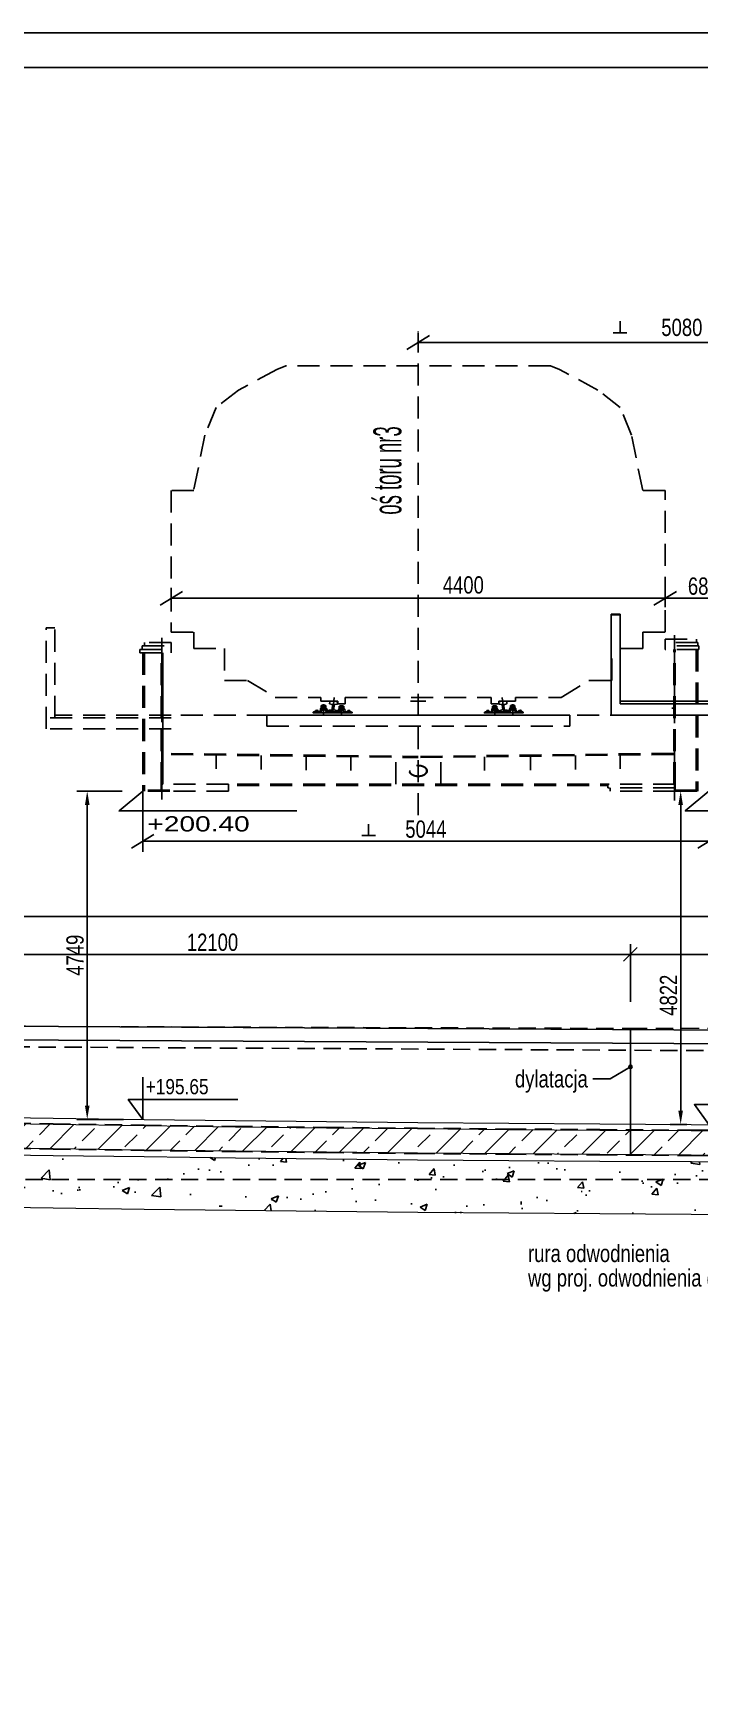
# Model space of a CAD drawing. Header units: millimetres. Extents: x -1069826 to 2704411, y -432732 to 412301.
# Drawn here: x 1008928 to 1018571, y -33702 to -9828 of the extents above; entities that cross this region are included whole.
import ezdxf
from ezdxf.enums import TextEntityAlignment as Align

# ---------------------------------------------------------------- set-up
doc = ezdxf.new("R2010")
doc.units = ezdxf.units.MM
doc.header["$LTSCALE"] = 1000
doc.header["$MEASUREMENT"] = 0
doc.linetypes.add('CENTER2', pattern=[1.125, 0.75, -0.125, 0.125, -0.125])
doc.linetypes.add('HIDDEN', pattern=[0.375, 0.25, -0.125])
for name, color, linetype in [('0-T', 7, 'Continuous'), ('0-T0-W', 7, 'Continuous'), ('61_RZEDNE-T', 7, 'Continuous'), ('DROG0-W', 7, 'Continuous'), ('DROGO-T', 7, 'Continuous'), ('WIADU-T', 7, 'Continuous'), ('WIADUKT', 7, 'Continuous'), ('WIRAM-L', 7, 'Continuous')]:
    doc.layers.add(name, color=color, linetype=linetype)
doc.layers.add('1', color=7, linetype='Continuous', lineweight=0)
doc.layers.add('42', color=7, linetype='Continuous', lineweight=0)
doc.styles.add('CDMSTYLE', font='CDMSIMPL', dxfattribs={"width": 0.8, "bigfont": 'CDMBIGPL'})
doc.dimstyles.new('CDMOG-MM-100', dxfattribs={"dimscale": 100, "dimtxt": 2.5, "dimasz": 2, "dimexe": 1.5, "dimexo": 3, "dimgap": 0.5, "dimtad": 1, "dimdec": 0, "dimrnd": 1, "dimzin": 1, "dimdsep": 46, "dimtxsty": 'CDMSTYLE', "dimblk": 'OBLIQUE', "dimblk1": 'OBLIQUE', "dimblk2": 'OBLIQUE', "dimsah": 1, "dimcen": -2.5, "dimclrd": 9, "dimclre": 9, "dimclrt": 9, "dimadec": 0, "dimazin": 0, "dimtfac": 1, "dimtmove": 2, "dimatfit": 3, "dimldrblk": 'OBLIQUE', "dimfxl": 1, "dimtvp": 1, "dimtolj": 1, "dimtzin": 0, "dimarcsym": 0})
doc.dimstyles.new('CDMOG-MM-100$7', dxfattribs={"dimscale": 100, "dimtxt": 2.5, "dimasz": 1, "dimexe": 1.5, "dimexo": 5, "dimgap": 0.5, "dimtad": 1, "dimdec": 0, "dimrnd": 1, "dimzin": 1, "dimdsep": 46, "dimtxsty": 'CDMSTYLE', "dimblk": 'OBLIQUE', "dimblk1": 'NONE', "dimblk2": 'NONE', "dimsah": 1, "dimtsz": 1, "dimcen": -2.5, "dimclrd": 9, "dimclre": 9, "dimclrt": 9, "dimadec": 0, "dimazin": 0, "dimtfac": 1, "dimtmove": 2, "dimatfit": 3, "dimldrblk": 'NONE', "dimfxl": 1, "dimtvp": 1, "dimtolj": 1, "dimtzin": 0, "dimarcsym": 0})
doc.dimstyles.new('CDMZB-MM-100', dxfattribs={"dimscale": 100, "dimtxt": 2.5, "dimasz": 1, "dimexe": 1.5, "dimexo": 5, "dimgap": 0.5, "dimtad": 1, "dimdec": 0, "dimrnd": 1, "dimzin": 1, "dimdsep": 46, "dimtxsty": 'CDMSTYLE', "dimblk": 'OBLIQUE', "dimblk1": 'OBLIQUE', "dimblk2": 'OBLIQUE', "dimsah": 1, "dimtsz": 1, "dimcen": -2.5, "dimclrd": 9, "dimclre": 9, "dimclrt": 9, "dimadec": 0, "dimazin": 0, "dimtfac": 1, "dimtmove": 2, "dimatfit": 3, "dimldrblk": 'OBLIQUE', "dimfxl": 1, "dimtvp": 1, "dimtolj": 1, "dimtzin": 0, "dimarcsym": 0})

# ---------------------------------------------------------------- blocks, each defined once
blk = doc.blocks.new('*D281')
at = {"color": 9, "linetype": 'ByBlock', "transparency": 16777216}
for p, q in [((1017477, -21883), (1017677, -21683)), ((1017577, -22468), (1017577, -21633)), ((1029577, -21883), (1029777, -21683)), ((1029677, -22472), (1029677, -21633)), ((1017577, -21783), (1029677, -21783))]:
    blk.add_line(p, q, dxfattribs=at)
at = {"layer": 'Defpoints', "color": 0, "linetype": 'ByBlock', "transparency": 16777216}
for p in [(1029677, -21783), (1017577, -22968), (1029677, -22972)]:
    blk.add_point(p, dxfattribs=at)
at = {"color": 9, "linetype": 'ByBlock', "transparency": 16777216, "insert": (1023627, -21608), "char_height": 250, "attachment_point": 5, "style": 'CDMSTYLE'}
blk.add_mtext('\\A1;12100', dxfattribs=at)
blk = doc.blocks.new('_OBLIQUE')
at = {"color": 0, "linetype": 'ByBlock'}
blk.add_line((-0.5, -0.5), (0.5, 0.5), dxfattribs=at)
blk = doc.blocks.new('*D304')
at = {"color": 9, "linetype": 'ByBlock', "transparency": 16777216}
for p, q in [((1005377, -21883), (1005577, -21683)), ((1005477, -22630), (1005477, -21633)), ((1017477, -21883), (1017677, -21683)), ((1017577, -22468), (1017577, -21633)), ((1005477, -21783), (1017577, -21783))]:
    blk.add_line(p, q, dxfattribs=at)
at = {"layer": 'Defpoints', "color": 0, "linetype": 'ByBlock', "transparency": 16777216}
for p in [(1017577, -21783), (1005477, -23130), (1017577, -22968)]:
    blk.add_point(p, dxfattribs=at)
at = {"color": 9, "linetype": 'ByBlock', "transparency": 16777216, "insert": (1011527, -21608), "char_height": 250, "attachment_point": 5, "style": 'CDMSTYLE'}
blk.add_mtext('\\A1;12100', dxfattribs=at)
blk = doc.blocks.new('*D321')
at = {"color": 9, "linetype": 'ByBlock', "transparency": 16777216}
for p, q in [((983160, -22711), (983360, -22511)), ((983260, -23170), (983260, -22461)), ((983260, -22611), (1066860, -22611)), ((1066760, -22711), (1066960, -22511)), ((1066860, -23163), (1066860, -22461))]:
    blk.add_line(p, q, dxfattribs=at)
at = {"layer": 'Defpoints', "color": 0, "linetype": 'ByBlock', "transparency": 16777216}
for p in [(1066860, -22611), (983260, -23670), (1066860, -23663)]:
    blk.add_point(p, dxfattribs=at)
at = {"color": 9, "linetype": 'ByBlock', "transparency": 16777216, "insert": (1025060, -22436), "char_height": 250, "attachment_point": 5, "style": 'CDMSTYLE'}
blk.add_mtext('\\A1;83600', dxfattribs=at)
blk = doc.blocks.new('*D497')
at = {"color": 9, "linetype": 'ByBlock', "transparency": 16777216}
for p, q in [((1010517, -21403), (1010517, -22116)), ((1043258, -21384), (1043258, -22116)), ((1010717, -21966), (1043058, -21966))]:
    blk.add_line(p, q, dxfattribs=at)
for points in [[(1010717, -21933), (1010717, -21999), (1010517, -21966)], [(1043058, -21933), (1043058, -21999), (1043258, -21966)]]:
    blk.add_solid(points, dxfattribs=at)
at = {"layer": 'Defpoints', "color": 0, "linetype": 'ByBlock', "transparency": 16777216}
for p in [(1010517, -21103, 0), (1043258, -21084, 0), (1043258, -21966)]:
    blk.add_point(p, dxfattribs=at)
at = {"color": 9, "linetype": 'ByBlock', "transparency": 16777216, "insert": (1026888, -21791), "char_height": 250, "attachment_point": 5, "style": 'CDMSTYLE'}
blk.add_mtext('\\A1;32740', dxfattribs=at)
blk = doc.blocks.new('*D480')
at = {"color": 9, "linetype": 'ByBlock', "transparency": 16777216}
for p, q in [((1020270, -21298), (1020270, -21674)), ((1020170, -21624), (1020370, -21424)), ((1030230, -21624), (1030430, -21424)), ((1030330, -21371), (1030330, -21674)), ((1030330, -21524), (1020270, -21524))]:
    blk.add_line(p, q, dxfattribs=at)
at = {"layer": 'Defpoints', "color": 0, "linetype": 'ByBlock', "transparency": 16777216}
for p in [(1020270, -20798), (1030330, -20871), (1020270, -21524)]:
    blk.add_point(p, dxfattribs=at)
at = {"color": 9, "linetype": 'ByBlock', "transparency": 16777216, "insert": (1025300, -21349), "char_height": 250, "attachment_point": 5, "style": 'CDMSTYLE'}
blk.add_mtext('\\A1;\\C1;10060', dxfattribs=at)
blk = doc.blocks.new('00KOTA1')
at = {"color": 0, "linetype": 'Continuous'}
blk.add_lwpolyline([(13.74, 2.86), (-2.11, 2.86), (0, 0), (0, 6.11)], dxfattribs=at)
at = {"color": 0, "linetype": 'Continuous', "style": 'CDMSTYLE', "width": 0.85}
blk.add_attdef('%%P000.000', (0.42, 3.63), '', height=2.2, dxfattribs=at)
blk = doc.blocks.new('*D471')
at = {"color": 9, "linetype": 'ByBlock', "transparency": 16777216}
for p, q in [((1017580, -14406), (1017780, -14206)), ((1017680, -14146), (1017680, -14156)), ((1022660, -14406), (1022860, -14206)), ((1022760, -14146), (1022760, -14156)), ((1017680, -14306), (1022760, -14306))]:
    blk.add_line(p, q, dxfattribs=at)
at = {"layer": 'Defpoints', "color": 0, "linetype": 'ByBlock', "transparency": 16777216}
for p in [(1022760, -14306), (1017680, -14646), (1022760, -14646)]:
    blk.add_point(p, dxfattribs=at)
at = {"color": 9, "linetype": 'ByBlock', "transparency": 16777216, "insert": (1020029, -14089), "char_height": 250, "attachment_point": 5, "style": 'CDMSTYLE'}
blk.add_mtext('\\A1;5080', dxfattribs=at)
blk = doc.blocks.new('*D478')
at = {"color": 9, "linetype": 'ByBlock', "transparency": 16777216}
for p, q in [((1015226, -21296), (1015226, -21674)), ((1020270, -21298), (1020270, -21674)), ((1015126, -21624), (1015326, -21424)), ((1020170, -21624), (1020370, -21424)), ((1020270, -21524), (1015226, -21524))]:
    blk.add_line(p, q, dxfattribs=at)
at = {"layer": 'Defpoints', "color": 0, "linetype": 'ByBlock', "transparency": 16777216}
for p in [(1015226, -20796), (1020270, -20798), (1015226, -21524)]:
    blk.add_point(p, dxfattribs=at)
at = {"color": 9, "linetype": 'ByBlock', "transparency": 16777216, "insert": (1017748, -21349), "char_height": 250, "attachment_point": 5, "style": 'CDMSTYLE'}
blk.add_mtext('\\A1;5044', dxfattribs=at)
blk = doc.blocks.new('*D474')
at = {"color": 9, "linetype": 'ByBlock', "transparency": 16777216}
for p, q in [((1019780, -18108), (1019980, -17908)), ((1019880, -17851), (1019880, -17858)), ((1020460, -18108), (1020660, -17908)), ((1020560, -17886), (1020560, -17858)), ((1020560, -18008), (1019880, -18008))]:
    blk.add_line(p, q, dxfattribs=at)
at = {"layer": 'Defpoints', "color": 0, "linetype": 'ByBlock', "transparency": 16777216}
for p in [(1019880, -18008), (1019880, -18351), (1020560, -18386)]:
    blk.add_point(p, dxfattribs=at)
at = {"color": 9, "linetype": 'ByBlock', "transparency": 16777216, "insert": (1020220, -17833), "char_height": 250, "attachment_point": 5, "style": 'CDMSTYLE'}
blk.add_mtext('\\A1;680', dxfattribs=at)
blk = doc.blocks.new('SZPKOL')
at = {"color": 0, "linetype": 'ByBlock'}
blk.add_lwpolyline([(12, 4, 0.138548), (-12, 5), (-9, 22), (0, 24), (9, 22)], format="xyb", close=True, dxfattribs=at)
for start, end in [(102.9105, 124.2422), (55.7578, 72.0998)]:
    blk.add_arc((-2, -38), 45.5, start, end, dxfattribs=at)
blk = doc.blocks.new('SRUKOL')
at = {"color": 0, "linetype": 'ByBlock'}
for p, q in [((0, 10), (-22, 10)), ((-22, 10), (-22, 0)), ((-11, 5), (-22, 5)), ((0, 0), (-22, 0)), ((-20, 37), (-20, 24)), ((-20, 24), (-20, 11)), ((-17, 5), (-17, 0)), ((0, 39), (-15, 39)), ((0, 10), (-15, 10)), ((-13, 42), (-10, 44)), ((-13, 39), (-13, 42)), ((-13, 42), (13, 42)), ((-12, 5), (-12, 0)), ((-11, 10), (11, 5)), ((-11, 5), (11, 0)), ((-10, 44), (-10, 38)), ((-10, 44), (10, 44)), ((-10, 37), (-10, 24)), ((-10, 24), (-10, 11)), ((0, 39), (15, 39)), ((0, 10), (15, 10)), ((0, 10), (22, 10)), ((0, 0), (22, 0)), ((13, 42), (10, 44)), ((10, 44), (10, 38)), ((10, 37), (10, 24)), ((10, 24), (10, 11)), ((11, 5), (22, 5)), ((12, 10), (12, 5)), ((13, 39), (13, 42)), ((17, 10), (17, 5)), ((20, 37), (20, 24)), ((20, 24), (20, 11)), ((22, 10), (22, 0))]:
    blk.add_line(p, q, dxfattribs=at)
for centre, radius, start, end in [((-15, 29), 10, 60, 120), ((-15, 20), 10, 240, 300), ((0, -1), 40, 90, 104.6015), ((0, 50), 40, 255.3985, 270), ((0, -1), 40, 75.3985, 90), ((0, 50), 40, 270, 284.6015), ((15, 29), 10, 60, 120), ((15, 20), 10, 240, 300)]:
    blk.add_arc(centre, radius, start, end, dxfattribs=at)
blk = doc.blocks.new('A$C05BD7996')
at = {"color": 40, "linetype": 'HIDDEN'}
for p, q in [((940, 4869), (600, 4569)), ((1020, 4919), (940, 4869)), ((3380, 4919), (1020, 4919)), ((3460, 4869), (3380, 4919)), ((3800, 4569), (3460, 4869)), ((600, 4569), (400, 4319)), ((4000, 4319), (3800, 4569)), ((400, 4319), (300, 3919)), ((4100, 3919), (4000, 4319)), ((300, 3919), (200, 3119)), ((4200, 3119), (4100, 3919)), ((200, 3119), (0, 3119)), ((0, 3119), (0, 1069)), ((4400, 3119), (4200, 3119)), ((4400, 1069), (4400, 3119)), ((0, 1069), (200, 1069)), ((4200, 1069), (4400, 1069)), ((475, 829), (475, 369)), ((3925, 369), (3925, 829)), ((475, 369), (680, 369)), ((680, 369), (925, 124)), ((3475, 124), (3720, 369)), ((3720, 369), (3925, 369)), ((925, 124), (1333, 124)), ((1333, 124), (1333, 69)), ((1333, 69), (1483, 69)), ((1483, 69), (1483, 31)), ((1483, 31), (1550, 31)), ((1550, 31), (1550, 124)), ((1550, 124), (2851, 124)), ((2851, 124), (2851, 31)), ((2851, 31), (2918, 31)), ((2918, 31), (2918, 69)), ((2918, 69), (3068, 69)), ((3068, 69), (3068, 124)), ((3068, 124), (3475, 124))]:
    blk.add_line(p, q, dxfattribs=at)
at = {"layer": '0-T', "color": 40, "linetype": 'HIDDEN'}
for p, q in [((200, 829), (200, 1069)), ((4200, 829), (4200, 1069)), ((200, 829), (475, 829)), ((4200, 829), (3925, 829))]:
    blk.add_line(p, q, dxfattribs=at)
at = {"layer": '0-T', "color": 9, "linetype": 'Continuous'}
for p, q in [((2131, 69), (2269, 69)), ((2200, 0), (2200, 137))]:
    blk.add_line(p, q, dxfattribs=at)
blk = doc.blocks.new('A$C3471609C')
at = {"layer": '0-T', "color": 9, "linetype": 'Continuous'}
blk.add_blockref('A$C05BD7996', (0, 0), dxfattribs=at)
blk = doc.blocks.new('*D479')
at = {"color": 9, "linetype": 'ByBlock', "transparency": 16777216}
for p, q in [((1015380, -18108), (1015580, -17908)), ((1015480, -18135), (1015480, -17858)), ((1019780, -18108), (1019980, -17908)), ((1019880, -18135), (1019880, -17858)), ((1015480, -18008), (1019880, -18008))]:
    blk.add_line(p, q, dxfattribs=at)
at = {"layer": 'Defpoints', "color": 0, "linetype": 'ByBlock', "transparency": 16777216}
for p in [(1019880, -18008), (1015480, -18635), (1019880, -18635)]:
    blk.add_point(p, dxfattribs=at)
at = {"color": 9, "linetype": 'ByBlock', "transparency": 16777216, "insert": (1018082, -17816), "char_height": 250, "attachment_point": 5, "style": 'CDMSTYLE'}
blk.add_mtext('\\A1;4400', dxfattribs=at)
blk = doc.blocks.new('*D486')
at = {"color": 9, "linetype": 'ByBlock', "transparency": 16777216}
for p, q in [((1010217, -20798), (1009563, -20798)), ((1009713, -25347), (1009713, -20998)), ((1010239, -25547), (1009563, -25547))]:
    blk.add_line(p, q, dxfattribs=at)
for points in [[(1009680, -20998), (1009747, -20998), (1009713, -20798)], [(1009680, -25347), (1009747, -25347), (1009713, -25547)]]:
    blk.add_solid(points, dxfattribs=at)
at = {"layer": 'Defpoints', "color": 0, "linetype": 'ByBlock', "transparency": 16777216}
for p in [(1009713, -20798), (1010517, -20798, 0), (1010539, -25547)]:
    blk.add_point(p, dxfattribs=at)
at = {"color": 9, "linetype": 'ByBlock', "transparency": 16777216, "insert": (1009538, -23172), "char_height": 250, "attachment_point": 5, "rotation": 90, "style": 'CDMSTYLE'}
blk.add_mtext('\\A1;4749', dxfattribs=at)
blk = doc.blocks.new('*D488')
at = {"color": 9, "linetype": 'ByBlock', "transparency": 16777216}
for p, q in [((1018414, -20798), (1018155, -20798)), ((1018305, -20998), (1018305, -25420)), ((1018392, -25620), (1018155, -25620))]:
    blk.add_line(p, q, dxfattribs=at)
for points in [[(1018271, -20998), (1018338, -20998), (1018305, -20798)], [(1018271, -25420), (1018338, -25420), (1018305, -25620)]]:
    blk.add_solid(points, dxfattribs=at)
at = {"layer": 'Defpoints', "color": 0, "linetype": 'ByBlock', "transparency": 16777216}
for p in [(1018714, -20798, 0), (1018305, -25620), (1018692, -25620)]:
    blk.add_point(p, dxfattribs=at)
at = {"color": 9, "linetype": 'ByBlock', "transparency": 16777216, "insert": (1018130, -23751), "char_height": 250, "attachment_point": 5, "rotation": 90, "style": 'CDMSTYLE'}
blk.add_mtext('\\A1;4822', dxfattribs=at)
blk = doc.blocks.new('_NONE')
at = {"color": 0, "linetype": 'ByBlock'}
blk.add_circle((0, 0), 0.25, dxfattribs=at)
blk = doc.blocks.new('A$C534018C8')
at = {"color": 40, "linetype": 'HIDDEN'}
for p, q in [((3316, 6354.8, 0.1), (3316, 13334.8, 0.1)), ((80, 9062.8, 0.1), (0, 9062.8, 0.1)), ((0, 7602.8, 0.1), (0, 9062.8, 0.1)), ((80, 7762.8, 0.1), (80, 9062.8, 0.1)), ((5516, 8851.3, 0.1), (5516, 8901.3, 0.1)), ((5516, 8901.3, 0.1), (5796, 8901.3, 0.1)), ((5516, 8801.3, 0.1), (5516, 8851.3, 0.1)), ((5806, 8851.3, 0.1), (5516, 8851.3, 0.1)), ((5796, 8851.3, 0.1), (5796, 8901.3, 0.1)), ((5806, 8801.3, 0.1), (5806, 8851.3, 0.1)), ((862, 8701.3, 0.1), (862, 6701.3, 0.1)), ((876, 8701.3, 0.1), (876, 6701.3, 0.1)), ((5516, 8801.3, 0.1), (5516, 8751.3, 0.1)), ((5816, 8801.3, 0.1), (5516, 8801.3, 0.1)), ((5816, 8751.3, 0.1), (5516, 8751.3, 0.1)), ((5592, 6801.3, 0.1), (5592, 8751.3, 0.1)), ((5606, 6801.3, 0.1), (5606, 8751.3, 0.1)), ((5792, 8751.3, 0.1), (5792, 6715.3, 0.1)), ((5806, 8751.3, 0.1), (5806, 6701.3, 0.1)), ((5816, 8801.3, 0.1), (5816, 8751.3, 0.1)), ((5816, 8801.3, 0.1), (5816, 8751.3, 0.1)), ((5816, 8781.3, 0.1), (5816, 8751.3, 0.1)), ((5816, 8781.3, 0.1), (5816, 8751.3, 0.1)), ((5816, 8781.3, 0.1), (5816, 8751.3, 0.1)), ((5816, 8781.3, 0.1), (5816, 8751.3, 0.1)), ((1116, 7802.8, 0.1), (80, 7802.8, 0.1)), ((5516, 7802.8, 0.1), (1116, 7802.8, 0.1)), ((1966, 7642.8, 0.1), (1966, 7802.8, 0.1)), ((1966, 7802.8, 0.1), (4666, 7802.8, 0.1)), ((4666, 7642.8, 0.1), (4666, 7802.8, 0.1)), ((5577, 7902.8, 0.1), (5592, 7902.8, 0.1)), ((1116, 7762.8, 0.1), (0, 7762.8, 0.1)), ((1966, 7642.8, 0.1), (4666, 7642.8, 0.1)), ((1116, 7602.8, 0.1), (0, 7602.8, 0.1)), ((5606, 6801.3, 0.1), (5006, 6801.3, 0.1)), ((5006, 6751.3, 0.1), (5006, 6801.3, 0.1)), ((5606, 6751.3, 0.1), (5606, 6801.3, 0.1)), ((1102, 6701.3, 0.1), (862, 6701.3, 0.1)), ((1102, 6701.3, 0.1), (862, 6701.3, 0.1)), ((1102, 6715.3, 0.1), (876, 6715.3, 0.1)), ((5606, 6751.3, 0.1), (5006, 6751.3, 0.1)), ((5026, 6701.3, 0.1), (5026, 6751.3, 0.1)), ((5606, 6701.3, 0.1), (5026, 6701.3, 0.1)), ((5606, 6701.3, 0.1), (5606, 6751.3, 0.1)), ((5606, 6715.3, 0.1), (5806, 6715.3, 0.1)), ((5606, 6701.3, 0.1), (5806, 6701.3, 0.1))]:
    blk.add_line(p, q, dxfattribs=at)
at = {"color": 40, "linetype": 'Continuous'}
for p, q in [((2473.2, 7959, 0.1), (2473.2, 7813.6, 0.1)), ((2633.9, 7946.6, 0.1), (2633.9, 7813.6, 0.1)), ((3998.1, 7946.6, 0.1), (3998.1, 7813.6, 0.1)), ((4158.8, 7959, 0.1), (4158.8, 7813.6, 0.1))]:
    blk.add_line(p, q, dxfattribs=at)
at = {"color": 40, "linetype": 'ByBlock'}
for p, q in [((2553.5, 8003.5, 0.1), (2563.3, 8002.8, 0.1)), ((2554.1, 7851.7, 0.1), (2566.7, 8055, 0.1)), ((2573.2, 8002.2, 0.1), (2563.3, 8002.8, 0.1)), ((4058.8, 8002.2, 0.1), (4068.7, 8002.8, 0.1)), ((4077.9, 7851.7, 0.1), (4065.3, 8055, 0.1)), ((4078.5, 8003.5, 0.1), (4068.7, 8002.8, 0.1)), ((2412.8, 7832.7, 0.1), (2412.8, 7876.1, 0.1)), ((2696.6, 7832.7, 0.1), (2696.6, 7876.1, 0.1)), ((3936.8, 7832.7, 0.1), (3936.8, 7876.1, 0.1)), ((4222.4, 7832.7, 0.1), (4222.4, 7876.1, 0.1))]:
    blk.add_line(p, q, dxfattribs=at)
at = {"color": 40, "linetype": 'ByBlock', "elevation": 0.1}
for points in [[(2553.5, 8003.5, 0.0400453), (2540.7, 8002.7, 0.0208536), (2539.6, 8002.5, 0.0073706), (2537.3, 8002.1, 0.3436264), (2527.5, 7991.1), (2525.9, 7965.3), (2548.7, 7955.9, -0.3201025), (2553, 7949), (2548.9, 7883.8, -0.3037628), (2544.2, 7877.6), (2525.3, 7871.2, -0.0758562), (2513.5, 7869), (2495.1, 7868.6, 0.3885725), (2492.2, 7865.8), (2491.7, 7858), (2616.5, 7850.3), (2617, 7858, 0.3885725), (2614.4, 7861.1), (2596.3, 7863.9, -0.0758562), (2584.7, 7867.5), (2566.8, 7876.2, -0.3037628), (2562.9, 7882.9), (2567, 7948.1, -0.3201025), (2572.1, 7954.4), (2595.8, 7961), (2597.4, 7986.7, 0.3436264), (2589.1, 7998.9, 0.0073706), (2586.8, 7999.6, 0.0208536), (2585.8, 7999.9, 0.0400453), (2573.2, 8002.2)], [(4078.5, 8003.5, -0.0400453), (4091.3, 8002.7, -0.0208536), (4092.4, 8002.5, -0.0073706), (4094.7, 8002.1, -0.3436264), (4104.5, 7991.1), (4106.1, 7965.3), (4083.3, 7955.9, 0.3201025), (4079, 7949), (4083.1, 7883.8, 0.3037628), (4087.8, 7877.6), (4106.7, 7871.2, 0.0758562), (4118.5, 7869), (4136.9, 7868.6, -0.3885725), (4139.8, 7865.8), (4140.3, 7858), (4015.5, 7850.3), (4015, 7858, -0.3885725), (4017.6, 7861.1), (4035.7, 7863.9, 0.0758562), (4047.3, 7867.5), (4065.2, 7876.2, 0.3037628), (4069.1, 7882.9), (4065, 7948.1, 0.3201025), (4059.9, 7954.4), (4036.2, 7961), (4034.6, 7986.7, -0.3436264), (4042.9, 7998.9, -0.0073706), (4045.2, 7999.6, -0.0208536), (4046.2, 7999.9, -0.0400453), (4058.8, 8002.2)]]:
    blk.add_lwpolyline(points, format="xyb", dxfattribs=at)
for points in [[(2726.6, 7840.7), (2726.6, 7834.7, -0.4142136), (2724.6, 7832.7), (2383.6, 7832.7, -0.4142136), (2381.6, 7834.7), (2381.6, 7842.7, -0.4142136), (2386.6, 7847.7), (2435.6, 7847.7, 0.4142136), (2437.6, 7849.7), (2437.6, 7855.7, -0.4142136), (2439.6, 7857.7), (2455.8, 7857.7, 0.3853136), (2457.8, 7859.5), (2459.6, 7877.7), (2486.8, 7877.7, -0.3853136), (2488.8, 7875.9), (2490.6, 7857.3, 0.3675893), (2492.5, 7855.5), (2615.5, 7847.9, 0.4032512), (2617.6, 7849.7), (2619.2, 7866, -0.3853136), (2621.2, 7867.8), (2646.6, 7867.8, -0.3853136), (2648.6, 7866), (2650.4, 7847.5, 0.3853136), (2652.4, 7845.7), (2721.6, 7845.7, -0.4142136)], [(2488.8, 7888.6, 0.3712473), (2485.8, 7891.1), (2461.5, 7891.1, 0.3884789), (2458.5, 7888.4), (2455.9, 7860, -0.3884789), (2454, 7858.1), (2444.9, 7858.1, -0.4404252), (2442.9, 7860.3), (2446.1, 7895.8, -0.3884789), (2454.1, 7903.1), (2494.4, 7903.1, -0.3712473), (2499.4, 7898.9), (2501.9, 7882.6, 0.2821907), (2505.2, 7878.6), (2507.1, 7878, -0.2888244), (2508.5, 7876.3), (2509.1, 7871.6, -0.4182313), (2507.3, 7869.4), (2493.3, 7868.7, -0.4030593), (2491.1, 7870.4)], [(2618.3, 7878.7, -0.3712473), (2621.3, 7881.2), (2645.6, 7881.2, -0.3884789), (2648.6, 7878.5), (2651.1, 7850, 0.3884789), (2653.1, 7848.2), (2662.2, 7848.2, 0.4404252), (2664.2, 7850.4), (2661, 7885.9, 0.3884789), (2653, 7893.2), (2612.7, 7893.2, 0.3712473), (2607.7, 7888.9), (2605.8, 7876.2, -0.2821907), (2602.5, 7872.2), (2600.6, 7871.6, 0.2888244), (2599.2, 7870), (2598.6, 7865.2, 0.4182313), (2600.4, 7863), (2613.8, 7861.5, 0.4030593), (2616, 7863.2)], [(3905.4, 7840.7), (3905.4, 7834.7, 0.4142136), (3907.4, 7832.7), (4248.4, 7832.7, 0.4142136), (4250.4, 7834.7), (4250.4, 7842.7, 0.4142136), (4245.4, 7847.7), (4196.4, 7847.7, -0.4142136), (4194.4, 7849.7), (4194.4, 7855.7, 0.4142136), (4192.4, 7857.7), (4176.2, 7857.7, -0.3853136), (4174.2, 7859.5), (4172.4, 7877.7), (4145.2, 7877.7, 0.3853136), (4143.2, 7875.9), (4141.4, 7857.3, -0.3675893), (4139.5, 7855.5), (4016.5, 7847.9, -0.4032512), (4014.4, 7849.7), (4012.8, 7866, 0.3853136), (4010.8, 7867.8), (3985.4, 7867.8, 0.3853136), (3983.4, 7866), (3981.6, 7847.5, -0.3853136), (3979.6, 7845.7), (3910.4, 7845.7, 0.4142136)], [(4013.7, 7878.7, 0.3712473), (4010.7, 7881.2), (3986.4, 7881.2, 0.3884789), (3983.4, 7878.5), (3980.9, 7850, -0.3884789), (3978.9, 7848.2), (3969.8, 7848.2, -0.4404252), (3967.8, 7850.4), (3971, 7885.9, -0.3884789), (3979, 7893.2), (4019.3, 7893.2, -0.3712473), (4024.3, 7888.9), (4026.2, 7876.2, 0.2821907), (4029.5, 7872.2), (4031.4, 7871.6, -0.2888244), (4032.8, 7870), (4033.4, 7865.2, -0.4182313), (4031.6, 7863), (4018.2, 7861.5, -0.4030593), (4016, 7863.2)], [(4143.2, 7888.6, -0.3712473), (4146.2, 7891.1), (4170.5, 7891.1, -0.3884789), (4173.5, 7888.4), (4176.1, 7860, 0.3884789), (4178, 7858.1), (4187.1, 7858.1, 0.4404252), (4189.1, 7860.3), (4185.9, 7895.8, 0.3884789), (4177.9, 7903.1), (4137.6, 7903.1, 0.3712473), (4132.6, 7898.9), (4130.1, 7882.6, -0.2821907), (4126.8, 7878.6), (4124.9, 7878, 0.2888244), (4123.5, 7876.3), (4122.9, 7871.6, 0.4182313), (4124.7, 7869.4), (4138.7, 7868.7, 0.4030593), (4140.9, 7870.4)]]:
    blk.add_lwpolyline(points, format="xyb", close=True, dxfattribs=at)
at = {"layer": '0-T', "color": 1, "linetype": 'Continuous'}
for p, q in [((5116, 9262.8, 0.1), (5036, 9262.8, 0.1)), ((5116, 9252.8, 0.1), (5036, 9252.8, 0.1)), ((6106, 8002.8, 0.1), (5116, 8002.8, 0.1)), ((6106, 7962.8, 0.1), (5116, 7962.8, 0.1))]:
    blk.add_line(p, q, dxfattribs=at)
at = {"layer": '0-T', "color": 9, "linetype": 'Continuous'}
for p, q in [((5036, 7802.8, 0.1), (5036, 9262.8, 0.1)), ((5116, 7962.8, 0.1), (5116, 9262.8, 0.1)), ((6106, 7802.8, 0.1), (5116, 7802.8, 0.1))]:
    blk.add_line(p, q, dxfattribs=at)
at = {"layer": '0-T', "color": 40, "linetype": 'HIDDEN'}
for p, q in [((876, 8801.3, 0.1), (876, 8851.3, 0.1)), ((1116, 8851.3, 0.1), (876, 8851.3, 0.1)), ((1116, 8801.3, 0.1), (1116, 8851.3, 0.1)), ((836, 8751.3, 0.1), (836, 8701.3, 0.1)), ((836, 8751.3, 0.1), (836, 8701.3, 0.1)), ((836, 8751.3, 0.1), (1116, 8751.3, 0.1)), ((836, 8731.3, 0.1), (836, 8701.3, 0.1)), ((836, 8731.3, 0.1), (836, 8701.3, 0.1)), ((836, 8731.3, 0.1), (836, 8701.3, 0.1)), ((836, 8731.3, 0.1), (836, 8701.3, 0.1)), ((836, 8701.3, 0.1), (1116, 8701.3, 0.1)), ((856, 8751.3, 0.1), (856, 8801.3, 0.1)), ((856, 8801.3, 0.1), (1116, 8801.3, 0.1)), ((1026, 6801.3, 0.1), (1026, 8701.3, 0.1)), ((1116, 8751.3, 0.1), (1116, 8801.3, 0.1)), ((1116, 8751.3, 0.1), (1116, 8701.3, 0.1)), ((1040, 6801.3, 0.1), (1040, 8241.3, 0.1)), ((1116, 7246.8, 0.1), (3316, 7202.8, 0.1)), ((1116, 7230.8, 0.1), (3316, 7186.8, 0.1)), ((1516.3, 7224.8, 0.1), (1516.3, 7022.8, 0.1)), ((1916.3, 7216.8, 0.1), (1916.3, 7014.8, 0.1)), ((2316.3, 7208.8, 0.1), (2316.3, 7006.8, 0.1)), ((5592, 7248.4, 0.1), (3316, 7202.8, 0.1)), ((5592, 7232.4, 0.1), (3316, 7186.8, 0.1)), ((4316.3, 7208.8, 0.1), (4316.3, 7006.8, 0.1)), ((4716.3, 7216.8, 0.1), (4716.3, 7014.8, 0.1)), ((5116.3, 7224.8, 0.1), (5116.3, 7022.8, 0.1)), ((2716.3, 6998.8, 0.1), (2716.3, 7198.8, 0.1)), ((3116.3, 6801.3, 0.1), (3116.3, 7190.8, 0.1)), ((3516.3, 6801.3, 0.1), (3516.3, 7190.8, 0.1)), ((3906.3, 6998.6, 0.1), (3906.3, 7198.6, 0.1)), ((1026, 6801.3, 0.1), (1040, 6801.3, 0.1)), ((1026, 6771.3, 0.1), (1026, 6801.3, 0.1)), ((1026, 6701.3, 0.1), (1026, 6801.3, 0.1)), ((1626, 6801.3, 0.1), (1026, 6801.3, 0.1)), ((1626, 6771.3, 0.1), (1626, 6801.3, 0.1)), ((1626, 6701.3, 0.1), (1626, 6801.3, 0.1)), ((1702, 6801.3, 0.1), (5006, 6801.3, 0.1)), ((1702, 6781.3, 0.1), (5006, 6781.3, 0.1)), ((1626, 6701.3, 0.1), (1026, 6701.3, 0.1))]:
    blk.add_line(p, q, dxfattribs=at)
at = {"layer": '0-T', "color": 40, "linetype": 'CENTER2'}
for p, q in [((1033, 6581.7, 0.1), (1033, 8920.3, 0.1)), ((5599, 6567.4, 0.1), (5599, 8956, 0.1)), ((5599, 6567.4, 0.1), (5599, 8906, 0.1))]:
    blk.add_line(p, q, dxfattribs=at)
at = {"layer": '0-T', "color": 40, "linetype": 'Continuous'}
blk.add_line((1040, 6801.3, 0.1), (1040, 8701.3, 0.1), dxfattribs=at)
at = {"layer": '0-T', "color": 9, "linetype": 'HIDDEN'}
for radius in [80, 75]:
    blk.add_circle((3316, 6994.1, 0.1), radius, dxfattribs=at)
at = {"color": 40, "linetype": 'ByBlock'}
for name, p in [('SRUKOL', (2472.1, 7903.1, 0.1)), ('SRUKOL', (2632.8, 7893.2, 0.1)), ('SRUKOL', (3997, 7893.2, 0.1)), ('SRUKOL', (4157.7, 7903.1, 0.1)), ('SZPKOL', (2412.3, 7847.7, 0.1)), ('SZPKOL', (2696.6, 7845.7, 0.1)), ('SZPKOL', (3936.8, 7845.7, 0.1)), ('SZPKOL', (4222.9, 7847.7, 0.1))]:
    blk.add_blockref(name, p, dxfattribs=at)
at = {"layer": '0-T', "color": 9, "linetype": 'Continuous'}
blk.add_blockref('A$C3471609C', (1116, 7934.3, 0.1), dxfattribs=at)
at = {"layer": '0-T0-W', "color": 1, "linetype": 'Continuous'}
ref = blk.add_blockref('00KOTA1', (862, 6701.3, 0.1), dxfattribs=dict(at, xscale=-100, yscale=100, zscale=100, rotation=180))
ref.add_attrib('%%P000.000', '+200.40', (903.6, 6117.9, 0.1), dxfattribs={"layer": '0', "color": 0, "linetype": 'Continuous', "height": 220, "style": 'CDMSTYLE', "width": 0.85})
ref = blk.add_blockref('00KOTA1', (5906, 6701.3, 0.1), dxfattribs=dict(at, xscale=-100, yscale=100, zscale=100, rotation=180))
ref.add_attrib('%%P000.000', '+200.40', (5947.6, 6117.9, 0.1), dxfattribs={"layer": '0', "color": 0, "linetype": 'Continuous', "height": 220, "style": 'CDMSTYLE', "width": 0.85})
at = {"layer": '0-T', "color": 40, "linetype": 'Continuous', "style": 'CDMSTYLE', "width": 0.8}
blk.add_text('oś toru nr3', height=250, rotation=90, dxfattribs=at).set_placement((3166.1, 10701.5, 0.1))
at = {"layer": 'DROGO-T', "color": 40, "linetype": 'Continuous'}
dim = blk.add_linear_dim(base=(21010, 5532.9), p1=(862, 6395.9, 0.1), p2=(21010, 6415.1, 0.1), dimstyle='CDMOG-MM-100', dxfattribs=at)
dim.commit()
dim.dimension.update_dxf_attribs({"geometry": '*D497', "text_midpoint": (10936, 5707.9)})
at = {"layer": 'WIADUKT', "color": 40, "linetype": 'Continuous'}
for base, p1, p2, picture, middle in [((8396, 13193.1, 0.1), (3316, 12852.8, 0.1), (8396, 12852.8, 0.1), '*D471', (5664.5, 13410.5, 0.1)), ((5516, 9491.4, 0.1), (1116, 8864, 0.1), (5516, 8864, 0.1), '*D479', (3718.2, 9682.9, 0.1))]:
    dim = blk.add_linear_dim(base=base, p1=p1, p2=p2, dimstyle='CDMZB-MM-100', dxfattribs=at)
    dim.commit()
    dim.dimension.update_dxf_attribs({"geometry": picture, "text_midpoint": middle, "dimtype": 128, "insert": (-1014364.1, 27499)})
for base, p1, p2, picture, middle in [((5516, 9491.4, 0.1), (6196, 9113.4, 0.1), (5516, 9147.8, 0.1), '*D474', (5856, 9666.4, 0.1)), ((862, 5974.6, 0.1), (5906, 6701.3, 0.1), (862, 6703.4, 0.1), '*D478', (3384, 6149.6, 0.1))]:
    dim = blk.add_linear_dim(base=base, p1=p1, p2=p2, dimstyle='CDMZB-MM-100', dxfattribs=at)
    dim.commit()
    dim.dimension.update_dxf_attribs({"geometry": picture, "text_midpoint": middle, "insert": (-1014364.1, 27499)})
dim = blk.add_linear_dim(base=(5906, 5974.6, 0.1), p1=(15966, 6628.2, 0.1), p2=(5906, 6701.3, 0.1), text='\\C1;<>', dimstyle='CDMZB-MM-100', dxfattribs=at)
dim.commit()
dim.dimension.update_dxf_attribs({"geometry": '*D480', "text_midpoint": (10936, 6149.6, 0.1), "insert": (-1014364.1, 27499)})
blk = doc.blocks.new('A$C009A7C16')
at = {"layer": 'DROGO-T', "color": 40, "linetype": 'Continuous'}
blk.add_blockref('A$C534018C8', (0, 0), dxfattribs=at)

msp = doc.modelspace()

# ---------------------------------------------------------------- hatches: boundary and pattern name
at = {"layer": 'DROGO-T', "linetype": 'Continuous'}
h = msp.add_hatch(dxfattribs=at)
h.set_pattern_fill('ANSI33', color=40, scale=2000, style=0)
h.set_pattern_definition([(45, (412311.13, -221196.17), (-353.5534, 353.5534), []), (45, (412664.7, -221196.17), (-353.5534, 353.5534), [250, -125])])
h.paths.add_polyline_path([(1017577.1366, -25703.7171), (1017135.9392, -25701.1445), (1015816.3508, -25691.7089), (1014496.776, -25680.532), (1013177.2172, -25667.614), (1011857.6765, -25652.9549), (1010538.1563, -25636.5547), (1009218.6589, -25618.4134), (1007899.1866, -25598.531), (1006579.7417, -25576.9076), (1005477.1366, -25557.3826), (1005477.1366, -25908.8379), (1007899.1866, -25948.531), (1009218.6589, -25968.4134), (1010538.1563, -25986.5547), (1011857.6765, -26002.9549), (1013177.2172, -26017.614), (1014496.776, -26030.532), (1015816.3508, -26041.7089), (1017135.9392, -26051.1445), (1017577.1366, -26053.7171)])
h.paths.add_polyline_path([(1022760.1079, -25721.6663), (1022414.3827, -25721.4752), (1021094.7629, -25719.0043), (1019775.1475, -25714.7923), (1018455.5388, -25708.839), (1017577.1366, -25703.7171), (1017577.1366, -26053.7171), (1018455.5388, -26058.839), (1019775.1475, -26064.7923), (1021094.7629, -26069.0043), (1022414.3827, -26071.4752), (1022760.1079, -26071.6663)])
h = msp.add_hatch(dxfattribs=at)
h.set_pattern_fill('AR-CONC', color=40, scale=150, style=0)
h.set_pattern_definition([(50, (412311.1, -221196.2), (1075.8903, -94.1282), [112.5, -1237.5]), (355, (412311.1, -221196.2), (-208.127, 1128.2882), [90, -990]), (100.4514, (412400.8, -221204), (867.764, 1034.1593), [95.6103, -1051.7132]), (46.1842, (412311.1, -220896.2), (1600.8616, -248.2785), [168.75, -1856.25]), (96.6356, (412444.5, -220916.9), (1401.994, 1461.1768), [143.4154, -1577.5695]), (351.1842, (412311.1, -220896.2), (1401.993, 1461.178), [135, -1485]), (21, (412461.1, -220971.2), (895.3606, -603.9283), [112.5, -1237.5]), (326, (412461.1, -220971.2), (364.973, 1087.725), [90, -990]), (71.4514, (412535.7, -221021.5), (1260.334, 483.7957), [95.6103, -1051.7132]), (37.5, (412311.13, -221196.17), (18.23978, 499.34078), [0, -978, 0, -1005, 0, -993.75]), (7.5, (412311.13, -221196.2), (394.6043, 591.61757), [0, -573, 0, -955.5, 0, -378.75]), (327.5, (411976.63, -221196.17), (800.73365, -33.8323), [0, -375, 0, -1170, 0, -1552.5]), (317.5, (411826.6, -221196.2), (874.77925, 150.1575), [0, -487.5, 0, -777, 0, -1102.5])])
h.paths.add_polyline_path([(1022760.1079, -26171.6663), (1022414.3827, -26171.4752), (1021094.7629, -26169.0043), (1019775.1475, -26164.7923), (1018455.5388, -26158.839), (1017135.9392, -26151.1445), (1015816.3508, -26141.7089), (1014496.776, -26130.532), (1013177.2172, -26117.614), (1011857.6765, -26102.9549), (1010538.1563, -26086.5547), (1009218.6589, -26068.4134), (1008739.0624, -26061.1866), (1008739.0624, -26416.1741), (1022760.1079, -26416.1741)])
h.paths.add_polyline_path([(1022760.1079, -26416.1741), (1008739.0624, -26416.1741), (1008739.0624, -26821.1752), (1009220.0996, -26828.4237), (1010539.4651, -26846.5632), (1011858.8533, -26862.9618), (1013178.2621, -26877.6195), (1014497.689, -26890.5362), (1015817.1318, -26901.7119), (1017136.5882, -26911.1466), (1018456.056, -26918.8403), (1019775.5327, -26924.793), (1021095.0161, -26929.0046), (1022414.504, -26931.4752), (1022760.1079, -26931.6663)])

# ---------------------------------------------------------------- linework, layer by layer
at = {"layer": '1', "color": 40, "linetype": 'HIDDEN', "lineweight": 0}
for p, q in [((1001071.8809, -24111.0463), (1009141.5094, -24199.0324)), ((1009141.5094, -24199.0324), (1009343.8424, -24201.2811)), ((1009343.8424, -24201.2811), (1009453.6878, -24202.4457)), ((1009453.6878, -24202.4457), (1010932.493, -24203.8896)), ((1010932.493, -24203.8896), (1011081.1941, -24206.508)), ((1011081.1941, -24206.508), (1017570.4943, -24227.0528)), ((1017570.4943, -24227.0528), (1020884.5793, -24230.198))]:
    msp.add_line(p, q, dxfattribs=at)
at = {"layer": '42', "color": 3, "linetype": 'Continuous', "lineweight": 20}
msp.add_lwpolyline([(1007900.7592, -25508.5433), (1009220.0996, -25528.4237), (1010539.4651, -25546.5632), (1011858.8533, -25562.9618), (1013178.2621, -25577.6195), (1014497.689, -25590.5362), (1015817.1318, -25601.7119), (1017136.5882, -25611.1466), (1018456.056, -25618.8403), (1019775.5327, -25624.793), (1021095.0161, -25629.0046), (1022414.504, -25631.4752), (1023733.9939, -25632.2047), (1025053.4837, -25631.1932), (1026372.9709, -25628.4406), (1027692.4535, -25623.947), (1029011.9289, -25617.7124), (1030331.3949, -25609.7367), (1031650.8493, -25600.02), (1032970.2897, -25588.5622), (1034289.7138, -25575.3636), (1035609.1194, -25560.4239)], dxfattribs=at)
at = {"layer": '42', "color": 1, "linetype": 'Continuous', "lineweight": 20}
msp.add_lwpolyline([(1007900.7592, -26808.5433), (1009220.0996, -26828.4237), (1010539.4651, -26846.5632), (1011858.8533, -26862.9618), (1013178.2621, -26877.6195), (1014497.689, -26890.5362), (1015817.1318, -26901.7119), (1017136.5882, -26911.1466), (1018456.056, -26918.8403), (1019775.5327, -26924.793), (1021095.0161, -26929.0046), (1022414.504, -26931.4752), (1023733.9939, -26932.2047), (1025053.4837, -26931.1932), (1026372.9709, -26928.4406), (1027692.4535, -26923.947), (1029011.9289, -26917.7124), (1030331.3949, -26909.7367), (1031650.8493, -26900.02), (1032970.2897, -26888.5622), (1034289.7138, -26875.3636), (1035609.1194, -26860.4239)], dxfattribs=at)
at = {"layer": '61_RZEDNE-T', "color": 9, "linetype": 'HIDDEN'}
msp.add_line((959321.5933, -26416.1741), (1074118.4134, -26416.1741), dxfattribs=at)
at = {"layer": 'DROGO-T', "color": 9, "linetype": 'Continuous'}
for p, q in [((1017426.7207, -13999.6323), (1017426.7207, -14167.5371)), ((1017326.0559, -14167.5371), (1017527.3856, -14167.5371)), ((1013686.7801, -21441.6879), (1013888.1098, -21441.6879)), ((1013787.4449, -21273.7831), (1013787.4449, -21441.6879))]:
    msp.add_line(p, q, dxfattribs=at)
at = {"layer": 'DROGO-T', "color": 1, "linetype": 'Continuous'}
for p, q in [((976260.2781, -24020.9683), (1053877.1366, -24445.4305)), ((976259.1844, -24220.9653), (1053876.0429, -24645.4275))]:
    msp.add_line(p, q, dxfattribs=at)
at = {"layer": 'DROGO-T', "color": 40, "linetype": 'HIDDEN'}
msp.add_line((966260.2781, -24266.2814), (1066860.0822, -24816.4301), dxfattribs=at)
at = {"layer": 'WIADUKT', "color": 1, "linetype": 'Continuous'}
msp.add_line((1017577.1366, -26053.7171), (1017577.1366, -24246.9172), dxfattribs=at)
at = {"layer": 'WIADUKT', "color": 3, "linetype": 'HIDDEN', "lineweight": 20}
for points in [[(1007899.1866, -25588.531), (1009218.6589, -25608.4134), (1010538.1563, -25626.5547), (1011857.6765, -25642.9549), (1013177.2172, -25657.614), (1014496.776, -25670.532), (1015816.3508, -25681.7089), (1017135.9392, -25691.1445), (1018455.5388, -25698.839), (1019775.1475, -25704.7923), (1021094.7629, -25709.0043), (1022414.3827, -25711.4752), (1023734.0046, -25712.2048), (1025053.6263, -25711.1931), (1026373.2455, -25708.4403), (1027692.86, -25703.9462), (1029012.4674, -25697.7109), (1030332.0653, -25689.7344), (1031651.6517, -25680.0168), (1032971.224, -25668.5579), (1034290.7801, -25655.3579), (1035610.3176, -25640.4168)], [(1005477.1366, -25918.8379), (1007899.1866, -25958.531), (1009218.6589, -25978.4134), (1010538.1563, -25996.5547), (1011857.6765, -26012.9549), (1013177.2172, -26027.614), (1014496.776, -26040.532), (1015816.3508, -26051.7089), (1017135.9392, -26061.1445), (1018455.5388, -26068.839), (1019775.1475, -26074.7923), (1021094.7629, -26079.0043), (1022414.3827, -26081.4752), (1023127.0888, -26081.8692)]]:
    msp.add_lwpolyline(points, dxfattribs=at)
at = {"layer": 'WIADUKT', "color": 2, "linetype": 'Continuous', "lineweight": 20}
for points in [[(1007899.1866, -25598.531), (1009218.6589, -25618.4134), (1010538.1563, -25636.5547), (1011857.6765, -25652.9549), (1013177.2172, -25667.614), (1014496.776, -25680.532), (1015816.3508, -25691.7089), (1017135.9392, -25701.1445), (1018455.5388, -25708.839), (1019775.1475, -25714.7923), (1021094.7629, -25719.0043), (1022414.3827, -25721.4752), (1023734.0046, -25722.2048), (1025053.6263, -25721.1931), (1026373.2455, -25718.4403), (1027692.86, -25713.9462), (1029012.4674, -25707.7109), (1030332.0653, -25699.7344), (1031651.6517, -25690.0168), (1032971.224, -25678.5579), (1034290.7801, -25665.3579), (1035610.3176, -25650.4168)], [(1005477.1366, -25908.8379), (1007899.1866, -25948.531), (1009218.6589, -25968.4134), (1010538.1563, -25986.5547), (1011857.6765, -26002.9549), (1013177.2172, -26017.614), (1014496.776, -26030.532), (1015816.3508, -26041.7089), (1017135.9392, -26051.1445), (1018455.5388, -26058.839), (1019775.1475, -26064.7923), (1021094.7629, -26069.0043), (1022414.3827, -26071.4752), (1023127.0888, -26071.8692)]]:
    msp.add_lwpolyline(points, dxfattribs=at)
at = {"layer": 'WIADUKT', "color": 9, "linetype": 'Continuous', "lineweight": 20}
msp.add_lwpolyline([(1007899.1866, -26048.531), (1009218.6589, -26068.4134), (1010538.1563, -26086.5547), (1011857.6765, -26102.9549), (1013177.2172, -26117.614), (1014496.776, -26130.532), (1015816.3508, -26141.7089), (1017135.9392, -26151.1445), (1018455.5388, -26158.839), (1019775.1475, -26164.7923), (1021094.7629, -26169.0043), (1022414.3827, -26171.4752), (1023734.0046, -26172.2048), (1025053.6263, -26171.1931), (1026373.2455, -26168.4403), (1027692.86, -26163.9462), (1029012.4674, -26157.7109), (1030332.0653, -26149.7344), (1031651.6517, -26140.0168), (1032971.224, -26128.5579), (1034290.7801, -26115.3579), (1035610.3176, -26100.4168)], dxfattribs=at)
at = {"layer": 'WIRAM-L', "color": 3, "linetype": 'Continuous'}
for p, q in [((1077785.5592, -9828.3255), (956482.3061, -9828.3255)), ((1077285.5592, -10328.3255), (958374.0687, -10328.3255))]:
    msp.add_line(p, q, dxfattribs=at)

# ---------------------------------------------------------------- block references
at = {"layer": 'DROG0-W', "color": 1, "linetype": 'Continuous', "xscale": 100, "yscale": 100, "zscale": 100}
for p, values in [((1010517.3579, -25546.5632, 0.05), {'%%P000.000': '+195.65'}), ((1018713.8579, -25618.8403, 0.05), {'%%P000.000': '+195.58'})]:
    msp.add_blockref('00KOTA1', p, dxfattribs=at).add_auto_attribs(values)
at = {"layer": 'DROGO-T', "color": 40, "linetype": 'Continuous', "xscale": 1.625, "zscale": 1.625}
msp.add_blockref('A$C009A7C16', (1009116.6077, -27499.0139, -0.0313), dxfattribs=at)

# ---------------------------------------------------------------- texts
at = {"layer": '0-T', "color": 1, "linetype": 'Continuous', "style": 'CDMSTYLE', "width": 0.8}
for s, p in [('rura odwodnienia', (1016094.8292, -27611.5157)), ('wg proj. odwodnienia drogi', (1016094.8292, -27965.902))]:
    msp.add_text(s, height=250, dxfattribs=at).set_placement(p)
at = {"layer": 'WIADU-T', "color": 1, "linetype": 'Continuous', "style": 'CDMSTYLE', "width": 0.8}
msp.add_text('dylatacja', height=250, dxfattribs=at).set_placement((1016961.194, -25085.6795), align=Align.RIGHT)

# ---------------------------------------------------------------- dimensions: what is measured, and where the dimension line sits
at = {"layer": 'DROGO-T', "color": 40, "linetype": 'Continuous'}
dim = msp.add_linear_dim(base=(1009713.4675, -20797.6844), p1=(1010539.4651, -25546.5632), p2=(1010517.3579, -20797.6844, 0.05), angle=90, dimstyle='CDMOG-MM-100', dxfattribs=at)
dim.commit()
dim.dimension.update_dxf_attribs({"geometry": '*D486', "text_midpoint": (1009538.4675, -23172.1238)})
dim = msp.add_linear_dim(base=(1018304.6133, -25619.9052), p1=(1018713.8579, -20797.6844, 0.05), p2=(1018692.103, -25619.9052), angle=90, dimstyle='CDMOG-MM-100', dxfattribs=at)
dim.commit()
dim.dimension.update_dxf_attribs({"geometry": '*D488', "text_midpoint": (1018129.6133, -23750.9779), "dimtype": 160})
at = {"layer": 'WIADUKT', "color": 2, "linetype": 'Continuous'}
dim = msp.add_linear_dim(base=(1066860.0822, -22611.3854), p1=(983260.0822, -23669.8857), p2=(1066860.0822, -23663.2551), dimstyle='CDMZB-MM-100', dxfattribs=at)
dim.commit()
dim.dimension.update_dxf_attribs({"geometry": '*D321', "text_midpoint": (1025060.0822, -22436.3854)})
at = {"layer": 'WIADUKT', "color": 40, "linetype": 'Continuous'}
for base, p1, p2, picture, middle in [((1017577.1366, -23160.0801), (1005477.1366, -24507.7528), (1017577.1366, -24345.2912), '*D304', (1011527.1366, -22985.0801)), ((1029677.1366, -23160.0801), (1017577.1366, -24345.2912), (1029677.1366, -24349.6431), '*D281', (1023627.1366, -22985.0801))]:
    dim = msp.add_linear_dim(base=base, p1=p1, p2=p2, dimstyle='CDMZB-MM-100', dxfattribs=at)
    dim.commit()
    dim.dimension.update_dxf_attribs({"geometry": picture, "text_midpoint": middle, "insert": (0, -1377.2831)})

# ---------------------------------------------------------------- leaders
at = {"layer": 'WIADU-T', "color": 9, "linetype": 'Continuous'}
msp.add_leader([(1017577.1366, -24787.613), (1017281.9963, -24960.6795), (1017031.9963, -24960.6795)], dimstyle='CDMOG-MM-100$7', dxfattribs=at)

doc.saveas('drawing.dxf')
